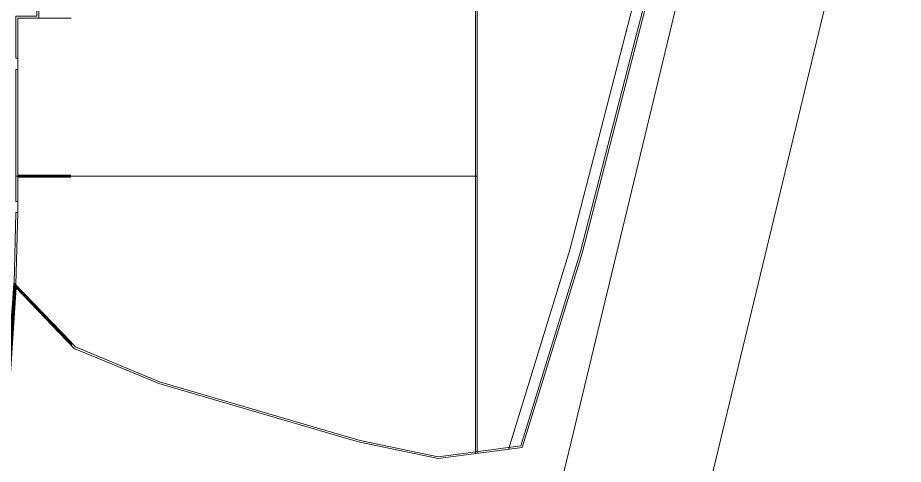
# Model space of a CAD drawing. Header units: metres. Extents: x 5205117 to 5948571, y 646915 to 1143748.
# Drawn here: x 5667906 to 5773775, y 734313 to 787676 of the extents above; entities that cross this region are included whole.
import ezdxf

# ---------------------------------------------------------------- set-up
doc = ezdxf.new("R2010")
doc.units = ezdxf.units.M
doc.header["$MEASUREMENT"] = 0
doc.linetypes.add('CONTINOUS', pattern=[0])
doc.linetypes.add('DASHED', pattern=[0.75, 0.5, -0.25])
doc.layers.get('0').update_dxf_attribs({"color": 1, "linetype": 'DASHED', "lineweight": 30})
for name, color, linetype, lineweight in [('A-Elevation 1', 4, 'Continuous', 13), ('A-Elevation 2', 163, 'Continuous', 9), ('A-Elevation 3', 251, 'Continuous', 5), ('A-Plot', 7, 'CONTINOUS', 5), ('A-Wall', 34, 'Continuous', 30), ('H-Wall hatch', 33, 'Continuous', 0), ('PLOT', 7, 'Continuous', 5), ('road', 7, 'Continuous', 9)]:
    doc.layers.add(name, color=color, linetype=linetype, lineweight=lineweight)

# ---------------------------------------------------------------- blocks, each defined once
blk = doc.blocks.new('A$C25B54C7F')
at = {"layer": 'H-Wall hatch', "ltscale": 5}
h = blk.add_hatch(dxfattribs=at)
h.set_pattern_fill('ANSI32', color=256, scale=250)
h.set_pattern_definition([(45, (-352637.76, -300726.18), (-66.29126, 66.29126), []), (45, (-352593.57, -300726.18), (-66.29126, 66.29126), [])])
h.paths.add_polyline_path([(7159, 74249), (6929, 74249), (5563, 6692), (8449, 5713), (40397, 1923), (55663, 9987), (106488, 6588), (99611, -6), (99944, -6), (107023, 6783), (55613, 10220), (40353, 2160), (8500, 5939), (5796, 6856)])
at = {"layer": 'A-Elevation 1', "ltscale": 5}
blk.add_lwpolyline([(107023, 6782), (115439, 6588), (115439, 6358), (106803, 6588)], dxfattribs=at)
for points in [[(132554, 6588), (116779, 6588), (116779, 6358), (132554, 6358)], [(140764, 3858), (140764, 4088), (138904, 4088), (138904, 6588), (133894, 6588), (133894, 6358), (138674, 6358), (138674, 3858)]]:
    blk.add_lwpolyline(points, close=True, dxfattribs=at)
at = {"layer": 'A-Elevation 2', "ltscale": 5}
for p, q in [((119681, 2), (119681, 6358)), ((119911, 2), (119911, 6358)), ((138674, -1), (138674, 3858))]:
    blk.add_line(p, q, dxfattribs=at)
at = {"layer": 'A-Elevation 3'}
blk.add_line((115439, 6358), (116779, 6358), dxfattribs=at)
blk.add_lwpolyline([(132554, 6358), (133894, 6358)], dxfattribs=at)
at = {"layer": 'A-Wall', "ltscale": 5}
blk.add_lwpolyline([(7159, 74249), (5796, 6856), (8500, 5939), (40353, 2160), (55613, 10220), (107023, 6783), (99944, -6), (99611, -6), (106488, 6588), (55663, 9987), (40397, 1923), (8449, 5713), (5563, 6692), (6929, 74249)], dxfattribs=at)

msp = doc.modelspace()

# ---------------------------------------------------------------- linework, layer by layer
at = {"layer": 'A-Plot'}
for points in [[(5664056.7, 704550.6), (5666413.6, 742848.8), (5667502.1, 755953.1), (5674796.5, 748346.2), (5681996.9, 745368.3), (5684865.8, 744181.8), (5707332.3, 737606.7), (5708847.5, 737163.3), (5718183.8, 735217.2), (5728053.5, 736509.7), (5735145.4, 759593.7), (5741814.8, 785399.3), (5748338, 810639.5), (5751989.5, 824768.4), (5752885.2, 828234.1), (5759830.9, 859596.4), (5760466.7, 864628.5), (5768762, 899038)], [(5664290.2, 704600.9), (5666643.1, 742832.2), (5667689.1, 755425.8), (5674664, 748152.2), (5681909, 745155.7), (5684789.3, 743964.5), (5707267.7, 737385.9), (5708791.6, 736940), (5718175, 734984.1), (5728229.9, 736300.8), (5735366.8, 759531.1), (5742037.4, 785341.8), (5748560.7, 810582), (5752212.2, 824710.8), (5753108.9, 828180.4), (5760057.8, 859557.1), (5760693.2, 864587), (5768985.6, 898984.1)]]:
    msp.add_lwpolyline(points, dxfattribs=at)
at = {"layer": 'PLOT', "ltscale": 0.5}
msp.add_line((5722848.7, 768737.6), (5667688.1, 768737.6), dxfattribs=at)
for points in [[(5832127.1, 1143748.2), (5712352.7, 646915.2)], [(5849928.7, 1143748.2), (5730154.3, 646915.2)]]:
    msp.add_lwpolyline(points, dxfattribs=at)
at = {"layer": 'road', "ltscale": 0.5}
for p, q in [((5722848.7, 735600.5), (5722848.7, 837334.3)), ((5722618.7, 735600.5), (5722618.7, 806120.3))]:
    msp.add_line(p, q, dxfattribs=at)
msp.add_lwpolyline([(5726593.9, 736090.9), (5733922, 759943.4), (5740584.1, 785721.3), (5747107.3, 810961.5), (5750758.9, 825090.4), (5751649, 828534.6), (5758577.2, 859818), (5759069.5, 863714.7)], dxfattribs=at)

# ---------------------------------------------------------------- block references
at = {"ltscale": 5, "rotation": 90}
msp.add_blockref('A$C25B54C7F', (5674276.1, 648941.7), dxfattribs=at)

doc.saveas('drawing.dxf')
